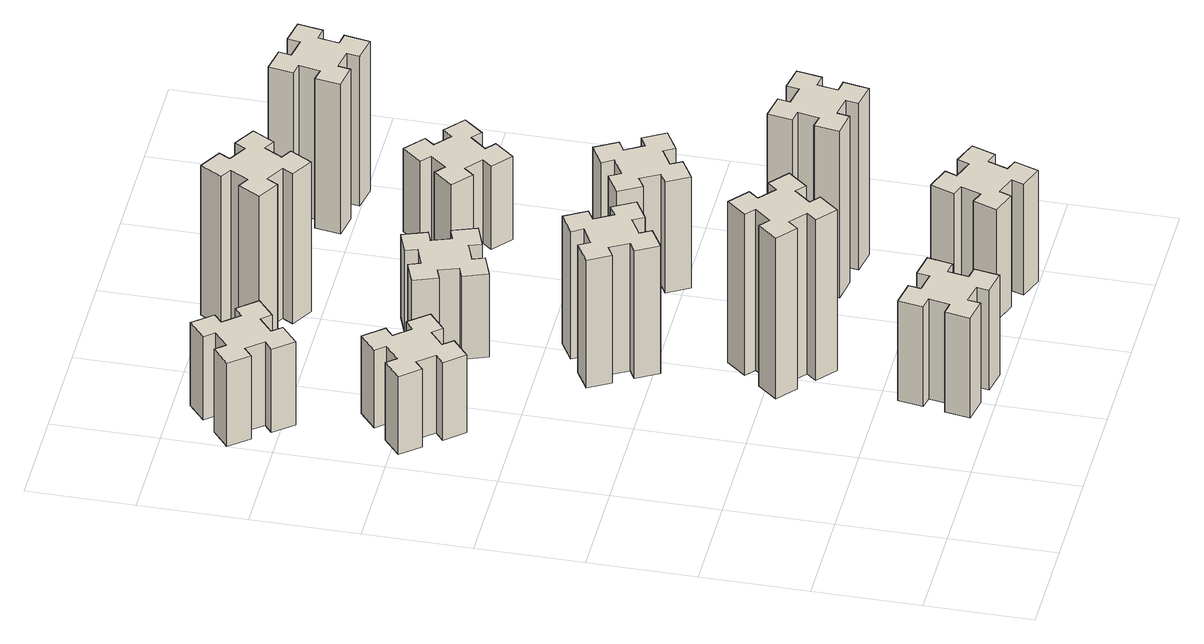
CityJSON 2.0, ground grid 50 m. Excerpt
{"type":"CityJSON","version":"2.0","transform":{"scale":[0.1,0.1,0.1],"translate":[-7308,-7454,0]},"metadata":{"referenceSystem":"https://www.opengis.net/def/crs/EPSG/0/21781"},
"CityObjects":{
"building1":{"type":"Building","attributes":{"class":"1000","function":"1000","usage":"1000","yearOfConstruction":2016,"roofType":"1000","measuredHeight":42,"storeysAboveGround":30,"storeysBelowGround":0},"geometry":[{"type":"Solid","lod":"1","boundaries":[[[[0,1,2,3,4,5,6,7,8,9,10,11,12,13,14,15,16,17,18,19]],[[17,16,20,21]],[[16,15,22,20]],[[15,14,23,22]],[[14,13,24,23]],[[13,12,25,24]],[[12,11,26,25]],[[11,10,27,26]],[[10,9,28,27]],[[9,8,29,28]],[[8,7,30,29]],[[7,6,31,30]],[[6,5,32,31]],[[5,4,33,32]],[[4,3,34,33]],[[3,2,35,34]],[[2,1,36,35]],[[1,0,37,36]],[[0,19,38,37]],[[19,18,39,38]],[[18,17,21,39]],[[24,25,26,27,28,29,30,31,32,33,34,35,36,37,38,39,21,20,22,23]]]]}]},
"building2":{"type":"Building","attributes":{"class":"1000","function":"1000","usage":"1000","yearOfConstruction":2016,"roofType":"1000","measuredHeight":54,"storeysAboveGround":30,"storeysBelowGround":0},"geometry":[{"type":"Solid","lod":"1","boundaries":[[[[40,41,42,43,44,45,46,47,48,49,50,51,52,53,54,55,56,57,58,59]],[[57,56,60,61]],[[56,55,62,60]],[[55,54,63,62]],[[54,53,64,63]],[[53,52,65,64]],[[52,51,66,65]],[[51,50,67,66]],[[50,49,68,67]],[[49,48,69,68]],[[48,47,70,69]],[[47,46,71,70]],[[46,45,72,71]],[[45,44,73,72]],[[44,43,74,73]],[[43,42,75,74]],[[42,41,76,75]],[[41,40,77,76]],[[40,59,78,77]],[[59,58,79,78]],[[58,57,61,79]],[[64,65,66,67,68,69,70,71,72,73,74,75,76,77,78,79,61,60,62,63]]]]}]},
"building3":{"type":"Building","attributes":{"class":"1000","function":"1000","usage":"1000","yearOfConstruction":2016,"roofType":"1000","measuredHeight":45,"storeysAboveGround":30,"storeysBelowGround":0},"geometry":[{"type":"Solid","lod":"1","boundaries":[[[[80,81,82,83,84,85,86,87,88,89,90,91,92,93,94,95,96,97,98,99]],[[97,96,100,101]],[[96,95,102,100]],[[95,94,103,102]],[[94,93,104,103]],[[93,92,105,104]],[[92,91,106,105]],[[91,90,107,106]],[[90,89,108,107]],[[89,88,109,108]],[[88,87,110,109]],[[87,86,111,110]],[[86,85,112,111]],[[85,84,113,112]],[[84,83,114,113]],[[83,82,115,114]],[[82,81,116,115]],[[81,80,117,116]],[[80,99,118,117]],[[99,98,119,118]],[[98,97,101,119]],[[104,105,106,107,108,109,110,111,112,113,114,115,116,117,118,119,101,100,102,103]]]]}]},
"building4":{"type":"Building","attributes":{"class":"1000","function":"1000","usage":"1000","yearOfConstruction":2016,"roofType":"1000","measuredHeight":87,"storeysAboveGround":30,"storeysBelowGround":0},"geometry":[{"type":"Solid","lod":"1","boundaries":[[[[120,121,122,123,124,125,126,127,128,129,130,131,132,133,134,135,136,137,138,139]],[[137,136,140,141]],[[136,135,142,140]],[[135,134,143,142]],[[134,133,144,143]],[[133,132,145,144]],[[132,131,146,145]],[[131,130,147,146]],[[130,129,148,147]],[[129,128,149,148]],[[128,127,150,149]],[[127,126,151,150]],[[126,125,152,151]],[[125,124,153,152]],[[124,123,154,153]],[[123,122,155,154]],[[122,121,156,155]],[[121,120,157,156]],[[120,139,158,157]],[[139,138,159,158]],[[138,137,141,159]],[[144,145,146,147,148,149,150,151,152,153,154,155,156,157,158,159,141,140,142,143]]]]}]},
"building5":{"type":"Building","attributes":{"class":"1000","function":"1000","usage":"1000","yearOfConstruction":2016,"roofType":"1000","measuredHeight":69,"storeysAboveGround":30,"storeysBelowGround":0},"geometry":[{"type":"Solid","lod":"1","boundaries":[[[[160,161,162,163,164,165,166,167,168,169,170,171,172,173,174,175,176,177,178,179]],[[177,176,180,181]],[[176,175,182,180]],[[175,174,183,182]],[[174,173,184,183]],[[173,172,185,184]],[[172,171,186,185]],[[171,170,187,186]],[[170,169,188,187]],[[169,168,189,188]],[[168,167,190,189]],[[167,166,191,190]],[[166,165,192,191]],[[165,164,193,192]],[[164,163,194,193]],[[163,162,195,194]],[[162,161,196,195]],[[161,160,197,196]],[[160,179,198,197]],[[179,178,199,198]],[[178,177,181,199]],[[184,185,186,187,188,189,190,191,192,193,194,195,196,197,198,199,181,180,182,183]]]]}]},
"building6":{"type":"Building","attributes":{"class":"1000","function":"1000","usage":"1000","yearOfConstruction":2016,"roofType":"1000","measuredHeight":45,"storeysAboveGround":30,"storeysBelowGround":0},"geometry":[{"type":"Solid","lod":"1","boundaries":[[[[200,201,202,203,204,205,206,207,208,209,210,211,212,213,214,215,216,217,218,219]],[[217,216,220,221]],[[216,215,222,220]],[[215,214,223,222]],[[214,213,224,223]],[[213,212,225,224]],[[212,211,226,225]],[[211,210,227,226]],[[210,209,228,227]],[[209,208,229,228]],[[208,207,230,229]],[[207,206,231,230]],[[206,205,232,231]],[[205,204,233,232]],[[204,203,234,233]],[[203,202,235,234]],[[202,201,236,235]],[[201,200,237,236]],[[200,219,238,237]],[[219,218,239,238]],[[218,217,221,239]],[[224,225,226,227,228,229,230,231,232,233,234,235,236,237,238,239,221,220,222,223]]]]}]},
"building7":{"type":"Building","attributes":{"class":"1000","function":"1000","usage":"1000","yearOfConstruction":2016,"roofType":"1000","measuredHeight":60,"storeysAboveGround":30,"storeysBelowGround":0},"geometry":[{"type":"Solid","lod":"1","boundaries":[[[[240,241,242,243,244,245,246,247,248,249,250,251,252,253,254,255,256,257,258,259]],[[257,256,260,261]],[[256,255,262,260]],[[255,254,263,262]],[[254,253,264,263]],[[253,252,265,264]],[[252,251,266,265]],[[251,250,267,266]],[[250,249,268,267]],[[249,248,269,268]],[[248,247,270,269]],[[247,246,271,270]],[[246,245,272,271]],[[245,244,273,272]],[[244,243,274,273]],[[243,242,275,274]],[[242,241,276,275]],[[241,240,277,276]],[[240,259,278,277]],[[259,258,279,278]],[[258,257,261,279]],[[264,265,266,267,268,269,270,271,272,273,274,275,276,277,278,279,261,260,262,263]]]]}]},
"building8":{"type":"Building","attributes":{"class":"1000","function":"1000","usage":"1000","yearOfConstruction":2016,"roofType":"1000","measuredHeight":81,"storeysAboveGround":30,"storeysBelowGround":0},"geometry":[{"type":"Solid","lod":"1","boundaries":[[[[280,281,282,283,284,285,286,287,288,289,290,291,292,293,294,295,296,297,298,299]],[[297,296,300,301]],[[296,295,302,300]],[[295,294,303,302]],[[294,293,304,303]],[[293,292,305,304]],[[292,291,306,305]],[[291,290,307,306]],[[290,289,308,307]],[[289,288,309,308]],[[288,287,310,309]],[[287,286,311,310]],[[286,285,312,311]],[[285,284,313,312]],[[284,283,314,313]],[[283,282,315,314]],[[282,281,316,315]],[[281,280,317,316]],[[280,299,318,317]],[[299,298,319,318]],[[298,297,301,319]],[[304,305,306,307,308,309,310,311,312,313,314,315,316,317,318,319,301,300,302,303]]]]}]},
"building9":{"type":"Building","attributes":{"class":"1000","function":"1000","usage":"1000","yearOfConstruction":2016,"roofType":"1000","measuredHeight":90,"storeysAboveGround":30,"storeysBelowGround":0},"geometry":[{"type":"Solid","lod":"1","boundaries":[[[[320,321,322,323,324,325,326,327,328,329,330,331,332,333,334,335,336,337,338,339]],[[337,336,340,341]],[[336,335,342,340]],[[335,334,343,342]],[[334,333,344,343]],[[333,332,345,344]],[[332,331,346,345]],[[331,330,347,346]],[[330,329,348,347]],[[329,328,349,348]],[[328,327,350,349]],[[327,326,351,350]],[[326,325,352,351]],[[325,324,353,352]],[[324,323,354,353]],[[323,322,355,354]],[[322,321,356,355]],[[321,320,357,356]],[[320,339,358,357]],[[339,338,359,358]],[[338,337,341,359]],[[344,345,346,347,348,349,350,351,352,353,354,355,356,357,358,359,341,340,342,343]]]]}]},
"building10":{"type":"Building","attributes":{"class":"1000","function":"1000","usage":"1000","yearOfConstruction":2016,"roofType":"1000","measuredHeight":60,"storeysAboveGround":30,"storeysBelowGround":0},"geometry":[{"type":"Solid","lod":"1","boundaries":[[[[360,361,362,363,364,365,366,367,368,369,370,371,372,373,374,375,376,377,378,379]],[[377,376,380,381]],[[376,375,382,380]],[[375,374,383,382]],[[374,373,384,383]],[[373,372,385,384]],[[372,371,386,385]],[[371,370,387,386]],[[370,369,388,387]],[[369,368,389,388]],[[368,367,390,389]],[[367,366,391,390]],[[366,365,392,391]],[[365,364,393,392]],[[364,363,394,393]],[[363,362,395,394]],[[362,361,396,395]],[[361,360,397,396]],[[360,379,398,397]],[[379,378,399,398]],[[378,377,381,399]],[[384,385,386,387,388,389,390,391,392,393,394,395,396,397,398,399,381,380,382,383]]]]}]},
"building11":{"type":"Building","attributes":{"class":"1000","function":"1000","usage":"1000","yearOfConstruction":2016,"roofType":"1000","measuredHeight":45,"storeysAboveGround":30,"storeysBelowGround":0},"geometry":[{"type":"Solid","lod":"1","boundaries":[[[[400,401,402,403,404,405,406,407,408,409,410,411,412,413,414,415,416,417,418,419]],[[417,416,420,421]],[[416,415,422,420]],[[415,414,423,422]],[[414,413,424,423]],[[413,412,425,424]],[[412,411,426,425]],[[411,410,427,426]],[[410,409,428,427]],[[409,408,429,428]],[[408,407,430,429]],[[407,406,431,430]],[[406,405,432,431]],[[405,404,433,432]],[[404,403,434,433]],[[403,402,435,434]],[[402,401,436,435]],[[401,400,437,436]],[[400,419,438,437]],[[419,418,439,438]],[[418,417,421,439]],[[424,425,426,427,428,429,430,431,432,433,434,435,436,437,438,439,421,420,422,423]]]]}]},
"building12":{"type":"Building","attributes":{"class":"1000","function":"1000","usage":"1000","yearOfConstruction":2016,"roofType":"1000","measuredHeight":81,"storeysAboveGround":30,"storeysBelowGround":0},"geometry":[{"type":"Solid","lod":"1","boundaries":[[[[440,441,442,443,444,445,446,447,448,449,450,451,452,453,454,455,456,457,458,459]],[[457,456,460,461]],[[456,455,462,460]],[[455,454,463,462]],[[454,453,464,463]],[[453,452,465,464]],[[452,451,466,465]],[[451,450,467,466]],[[450,449,468,467]],[[449,448,469,468]],[[448,447,470,469]],[[447,446,471,470]],[[446,445,472,471]],[[445,444,473,472]],[[444,443,474,473]],[[443,442,475,474]],[[442,441,476,475]],[[441,440,477,476]],[[440,459,478,477]],[[459,458,479,478]],[[458,457,461,479]],[[464,465,466,467,468,469,470,471,472,473,474,475,476,477,478,479,461,460,462,463]]]]}]}
},
"vertices":[
[378,2329,0],[454,2393,0],[493,2347,0],[585,2424,0],[508,2516,0],[462,2478,0],[397,2554,0],[443,2593,0],[366,2685,0],[274,2608,0],[313,2562,0],[236,2497,0],[198,2543,0],[106,2466,0],[183,2374,0],[229,2413,0],[293,2336,0],[247,2298,0],[324,2206,0],[416,2283,0],[293,2336,420],[247,2298,420],[229,2413,420],[183,2374,420],[106,2466,420],[198,2543,420],[236,2497,420],[313,2562,420],[274,2608,420],[366,2685,420],[443,2593,420],[397,2554,420],[462,2478,420],[508,2516,420],[585,2424,420],[493,2347,420],[454,2393,420],[378,2329,420],[416,2283,420],[324,2206,420],
[1154,325,0],[1055,342,0],[1066,401,0],[947,422,0],[927,304,0],[986,294,0],[968,195,0],[909,206,0],[888,87,0],[1007,67,0],[1017,126,0],[1115,108,0],[1105,49,0],[1223,28,0],[1244,147,0],[1185,157,0],[1202,255,0],[1261,245,0],[1282,363,0],[1164,384,0],[1202,255,540],[1261,245,540],[1185,157,540],[1244,147,540],[1223,28,540],[1105,49,540],[1115,108,540],[1017,126,540],[1007,67,540],[888,87,540],[909,206,540],[968,195,540],[986,294,540],[927,304,540],[947,422,540],[1066,401,540],[1055,342,540],[1154,325,540],[1164,384,540],[1282,363,540],
[362,3218,0],[297,3294,0],[343,3333,0],[266,3425,0],[174,3348,0],[213,3302,0],[136,3237,0],[98,3283,0],[6,3206,0],[83,3114,0],[129,3153,0],[193,3076,0],[147,3038,0],[224,2946,0],[316,3023,0],[278,3069,0],[354,3133,0],[393,3087,0],[485,3164,0],[408,3256,0],[354,3133,450],[393,3087,450],[278,3069,450],[316,3023,450],[224,2946,450],[147,3038,450],[193,3076,450],[129,3153,450],[83,3114,450],[6,3206,450],[98,3283,450],[136,3237,450],[213,3302,450],[174,3348,450],[266,3425,450],[343,3333,450],[297,3294,450],[362,3218,450],[408,3256,450],[485,3164,450],
[1194,1017,0],[1118,1082,0],[1156,1128,0],[1064,1205,0],[987,1113,0],[1033,1074,0],[969,998,0],[923,1036,0],[846,944,0],[938,867,0],[976,913,0],[1053,849,0],[1014,803,0],[1106,726,0],[1183,818,0],[1137,856,0],[1202,933,0],[1248,894,0],[1325,986,0],[1233,1063,0],[1202,933,870],[1248,894,870],[1137,856,870],[1183,818,870],[1106,726,870],[1014,803,870],[1053,849,870],[976,913,870],[938,867,870],[846,944,870],[923,1036,870],[969,998,870],[1033,1074,870],[987,1113,870],[1064,1205,870],[1156,1128,870],[1118,1082,870],[1194,1017,870],[1233,1063,870],[1325,986,870],
[997,1585,0],[1084,1635,0],[1114,1583,0],[1218,1643,0],[1158,1747,0],[1106,1717,0],[1056,1804,0],[1108,1834,0],[1048,1938,0],[944,1878,0],[974,1826,0],[887,1776,0],[857,1828,0],[753,1768,0],[813,1664,0],[865,1694,0],[915,1607,0],[863,1577,0],[923,1473,0],[1027,1533,0],[915,1607,690],[863,1577,690],[865,1694,690],[813,1664,690],[753,1768,690],[857,1828,690],[887,1776,690],[974,1826,690],[944,1878,690],[1048,1938,690],[1108,1834,690],[1056,1804,690],[1106,1717,690],[1158,1747,690],[1218,1643,690],[1114,1583,690],[1084,1635,690],[997,1585,690],[1027,1533,690],[923,1473,690],
[976,2325,0],[1070,2359,0],[1090,2303,0],[1203,2344,0],[1162,2457,0],[1106,2436,0],[1072,2530,0],[1128,2550,0],[1087,2663,0],[974,2622,0],[995,2566,0],[901,2532,0],[880,2588,0],[767,2547,0],[809,2434,0],[865,2455,0],[899,2361,0],[843,2340,0],[884,2227,0],[997,2269,0],[899,2361,450],[843,2340,450],[865,2455,450],[809,2434,450],[767,2547,450],[880,2588,450],[901,2532,450],[995,2566,450],[974,2622,450],[1087,2663,450],[1128,2550,450],[1072,2530,450],[1106,2436,450],[1162,2457,450],[1203,2344,450],[1090,2303,450],[1070,2359,450],[976,2325,450],[997,2269,450],[884,2227,450],
[1741,139,0],[1835,105,0],[1814,49,0],[1927,7,0],[1968,120,0],[1912,141,0],[1946,235,0],[2002,214,0],[2043,327,0],[1930,368,0],[1910,312,0],[1816,346,0],[1837,402,0],[1724,443,0],[1683,330,0],[1739,310,0],[1705,216,0],[1649,237,0],[1607,124,0],[1720,83,0],[1705,216,600],[1649,237,600],[1739,310,600],[1683,330,600],[1724,443,600],[1837,402,600],[1816,346,600],[1910,312,600],[1930,368,600],[2043,327,600],[2002,214,600],[1946,235,600],[1912,141,600],[1968,120,600],[1927,7,600],[1814,49,600],[1835,105,600],[1741,139,600],[1720,83,600],[1607,124,600],
[1084,3356,0],[997,3406,0],[1027,3458,0],[923,3518,0],[863,3414,0],[915,3384,0],[865,3297,0],[813,3327,0],[753,3223,0],[857,3163,0],[887,3215,0],[974,3165,0],[944,3113,0],[1048,3053,0],[1108,3157,0],[1056,3187,0],[1106,3274,0],[1158,3244,0],[1218,3348,0],[1114,3408,0],[1106,3274,810],[1158,3244,810],[1056,3187,810],[1108,3157,810],[1048,3053,810],[944,3113,810],[974,3165,810],[887,3215,810],[857,3163,810],[753,3223,810],[813,3327,810],[865,3297,810],[915,3384,810],[863,3414,810],[923,3518,810],[1027,3458,810],[997,3406,810],[1084,3356,810],[1114,3408,810],[1218,3348,810],
[1757,866,0],[1855,848,0],[1845,789,0],[1963,768,0],[1984,887,0],[1925,897,0],[1942,995,0],[2001,985,0],[2022,1103,0],[1904,1124,0],[1894,1065,0],[1795,1082,0],[1806,1141,0],[1687,1162,0],[1667,1044,0],[1726,1034,0],[1708,935,0],[1649,946,0],[1628,827,0],[1747,807,0],[1708,935,900],[1649,946,900],[1726,1034,900],[1667,1044,900],[1687,1162,900],[1806,1141,900],[1795,1082,900],[1894,1065,900],[1904,1124,900],[2022,1103,900],[2001,985,900],[1942,995,900],[1925,897,900],[1984,887,900],[1963,768,900],[1845,789,900],[1855,848,900],[1757,866,900],[1747,807,900],[1628,827,900],
[1614,1826,0],[1527,1776,0],[1497,1828,0],[1393,1768,0],[1453,1664,0],[1505,1694,0],[1555,1607,0],[1503,1577,0],[1563,1473,0],[1667,1533,0],[1637,1585,0],[1724,1635,0],[1754,1583,0],[1858,1643,0],[1798,1747,0],[1746,1717,0],[1696,1804,0],[1748,1834,0],[1688,1938,0],[1584,1878,0],[1696,1804,600],[1748,1834,600],[1746,1717,600],[1798,1747,600],[1858,1643,600],[1754,1583,600],[1724,1635,600],[1637,1585,600],[1667,1533,600],[1563,1473,600],[1503,1577,600],[1555,1607,600],[1505,1694,600],[1453,1664,600],[1393,1768,600],[1497,1828,600],[1527,1776,600],[1614,1826,600],[1584,1878,600],[1688,1938,600],
[1834,2597,0],[1758,2662,0],[1796,2708,0],[1704,2785,0],[1627,2693,0],[1673,2654,0],[1609,2578,0],[1563,2616,0],[1486,2524,0],[1578,2447,0],[1616,2493,0],[1693,2429,0],[1654,2383,0],[1746,2306,0],[1823,2398,0],[1777,2436,0],[1842,2513,0],[1888,2474,0],[1965,2566,0],[1873,2643,0],[1842,2513,450],[1888,2474,450],[1777,2436,450],[1823,2398,450],[1746,2306,450],[1654,2383,450],[1693,2429,450],[1616,2493,450],[1578,2447,450],[1486,2524,450],[1563,2616,450],[1609,2578,450],[1673,2654,450],[1627,2693,450],[1704,2785,450],[1796,2708,450],[1758,2662,450],[1834,2597,450],[1873,2643,450],[1965,2566,450],
[1925,3117,0],[1942,3215,0],[2001,3205,0],[2022,3323,0],[1904,3344,0],[1894,3285,0],[1795,3302,0],[1806,3361,0],[1687,3382,0],[1667,3264,0],[1726,3254,0],[1708,3155,0],[1649,3166,0],[1628,3047,0],[1747,3027,0],[1757,3086,0],[1855,3068,0],[1845,3009,0],[1963,2988,0],[1984,3107,0],[1855,3068,810],[1845,3009,810],[1757,3086,810],[1747,3027,810],[1628,3047,810],[1649,3166,810],[1708,3155,810],[1726,3254,810],[1667,3264,810],[1687,3382,810],[1806,3361,810],[1795,3302,810],[1894,3285,810],[1904,3344,810],[2022,3323,810],[2001,3205,810],[1942,3215,810],[1925,3117,810],[1984,3107,810],[1963,2988,810]
]}
